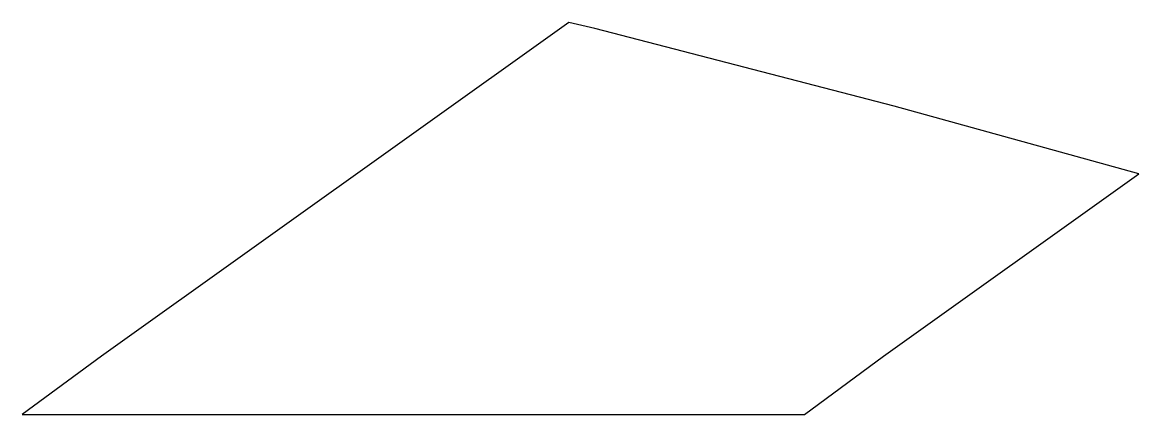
# Model space of a CAD drawing. Header units: metres. Extents: x 57 to 74.1, y 258 to 264.
import ezdxf

# ---------------------------------------------------------------- set-up
doc = ezdxf.new("R2010")
doc.units = ezdxf.units.M

msp = doc.modelspace()

# ---------------------------------------------------------------- linework, layer by layer
for p, q in [((65.4068, 264.015), (58.232, 258.898)), ((65.8027, 263.92), (65.4068, 264.015)), ((70.3988, 262.732), (65.8027, 263.92)), ((74.1491, 261.692), (70.3988, 262.732)), ((70.232, 258.898), (74.1491, 261.692)), ((58.232, 258.898), (57.0188, 258)), ((69.0188, 258), (70.232, 258.898)), ((57.0188, 258), (69.0188, 258))]:
    msp.add_line(p, q)

doc.saveas('drawing.dxf')
